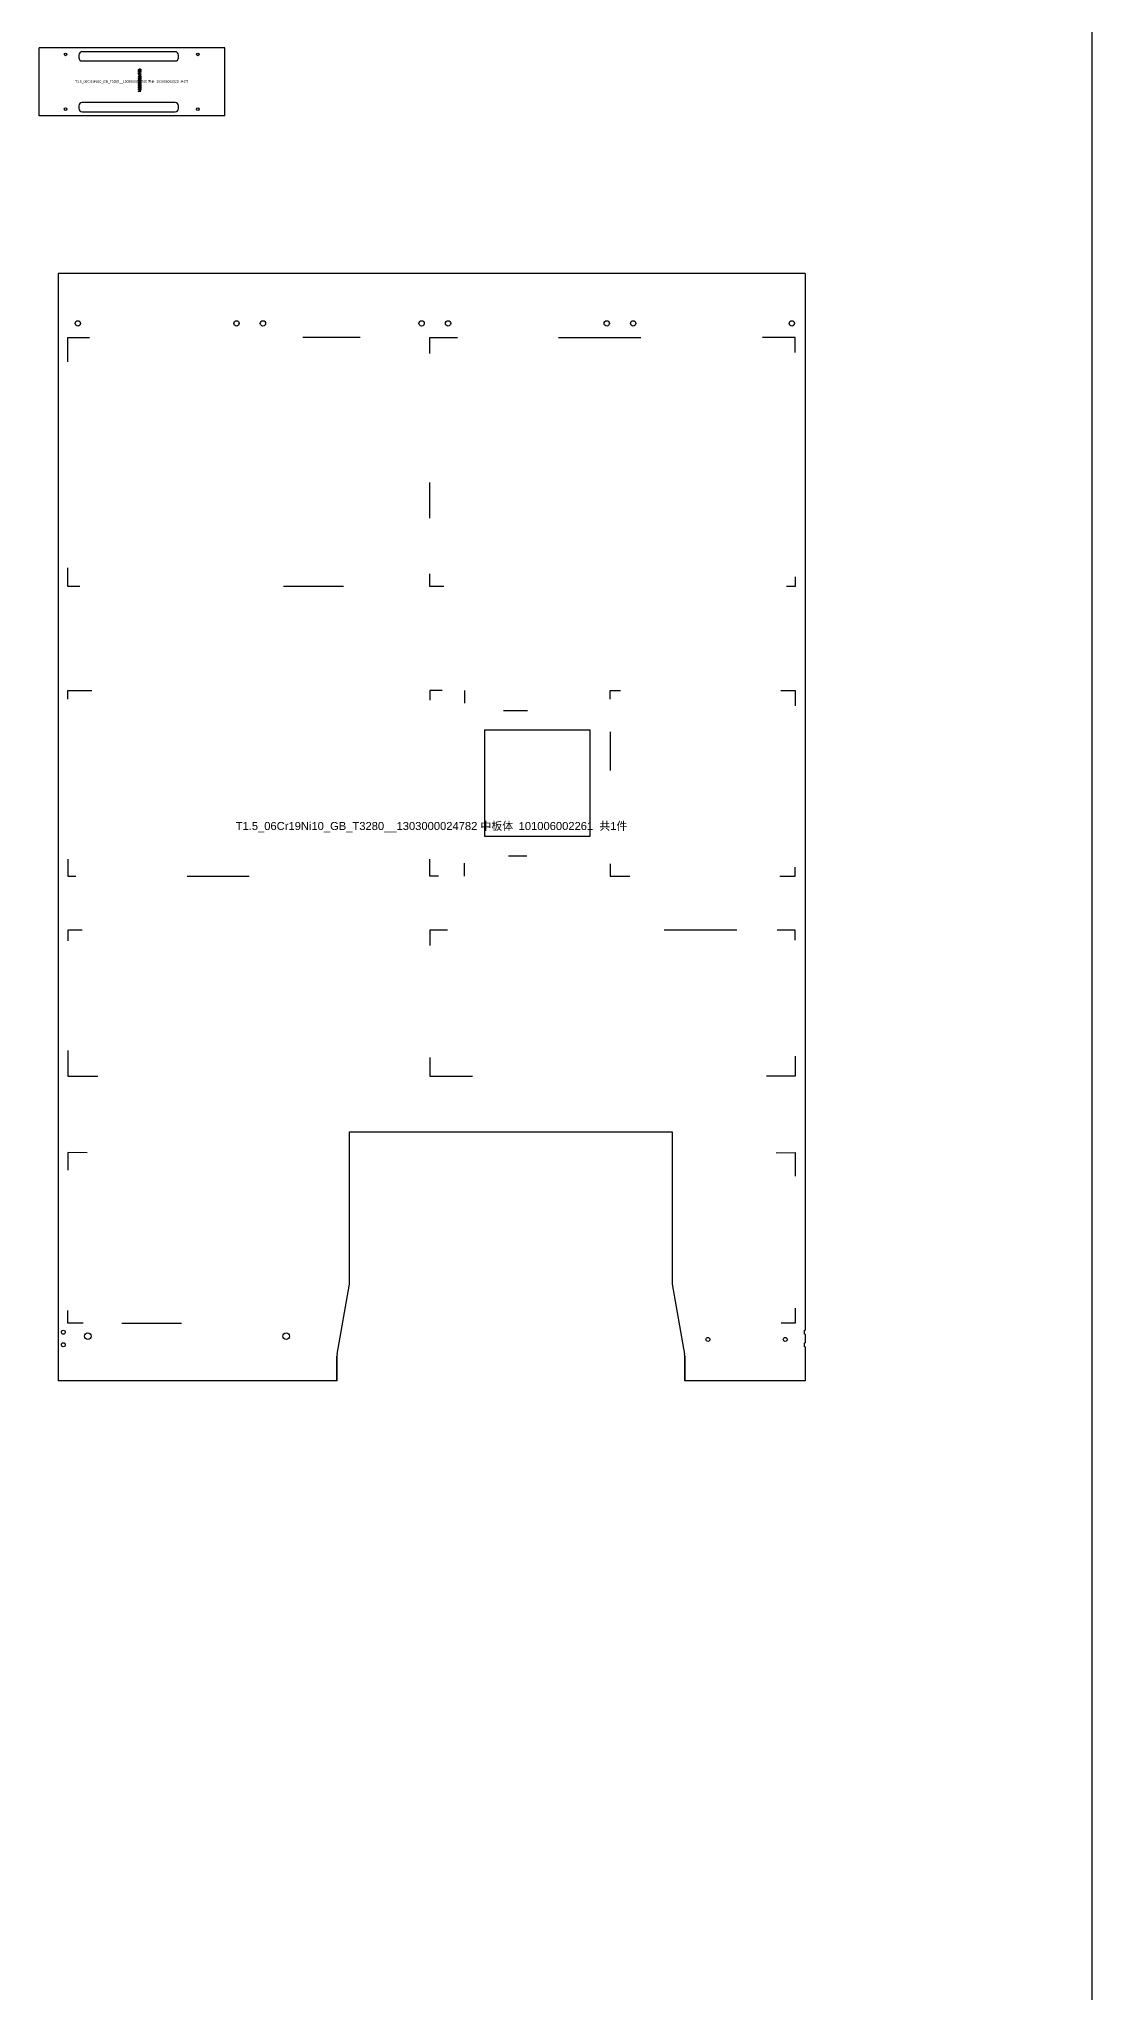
# Model space of a CAD drawing. Extents: x -16 to 22649, y -4599 to 814.
# Drawn here: x 1415 to 3008, y -4426 to -1462 of the extents above; entities that cross this region are included whole.
import ezdxf

# ---------------------------------------------------------------- set-up
doc = ezdxf.new("R2010")
doc.units = 0
doc.header["$MEASUREMENT"] = 0
doc.linetypes.add('CENTERX2', pattern=[20.32, 12.7, -2.54, 2.54, -2.54])
doc.linetypes.add('HIDDEN', pattern=[0.375, 0.25, -0.125])
doc.layers.get('0').update_dxf_attribs({"linetype": 'CONTINUOUS'})
for name, color, linetype in [('1', 6, 'CENTERX2'), ('S1', 7, 'CONTINUOUS'), ('SLD-0', 7, 'CONTINUOUS')]:
    doc.layers.add(name, color=color, linetype=linetype)
doc.styles.get("Standard").update_dxf_attribs({"font": 'arial.ttf'})

# ---------------------------------------------------------------- blocks, each defined once
blk = doc.blocks.new('1303000024750_弯条_101006002')
at = {"layer": '1', "color": 6, "linetype": 'CONTINUOUS', "flags": 128}
for points in [[(11.6, 16.9), (11.5, 16.9), (11.3, 16.9), (11.2, 16.9), (11, 16.9), (10.9, 17), (10.8, 17), (10.7, 17), (10.6, 17.1), (10.5, 17.1), (10.4, 17.1), (10.3, 17.2), (10.2, 17.2), (10.2, 17.3), (10.1, 17.3), (10.1, 17.4), (10, 17.5), (10, 17.5), (9.9, 17.6), (9.9, 17.7), (9.9, 17.8), (9.8, 17.8), (9.8, 17.9), (9.8, 18), (9.8, 18.1), (9.8, 18.1), (9.8, 18.2), (9.8, 18.2), (9.8, 18.3), (9.9, 18.4), (9.9, 18.5), (9.9, 18.6), (10, 18.6), (10, 18.7), (10.1, 18.8), (10.1, 18.8), (10.2, 18.9), (10.2, 18.9), (10.3, 19), (10.4, 19), (10.5, 19.1), (10.6, 19.1), (10.7, 19.2), (10.8, 19.2), (10.9, 19.2), (11.1, 19.2), (11.2, 19.3), (11.3, 19.3), (11.5, 19.3), (11.6, 19.3), (11.6, 19.3), (11.8, 19.3), (12, 19.3), (12.1, 19.3), (12.2, 19.2), (12.4, 19.2), (12.5, 19.2), (12.6, 19.2), (12.7, 19.1), (12.8, 19.1), (12.9, 19), (13, 19), (13, 18.9), (13.1, 18.9), (13.2, 18.8), (13.2, 18.8), (13.3, 18.7), (13.3, 18.6), (13.4, 18.6), (13.4, 18.5), (13.4, 18.4), (13.5, 18.3), (13.5, 18.2), (13.5, 18.2), (13.5, 18.1), (13.5, 18.1), (13.5, 18), (13.5, 17.9), (13.5, 17.8), (13.4, 17.8), (13.4, 17.7), (13.4, 17.6), (13.3, 17.5), (13.3, 17.5), (13.2, 17.4), (13.2, 17.4), (13.1, 17.3), (13.1, 17.2), (13, 17.2), (12.9, 17.1), (12.8, 17.1), (12.7, 17.1), (12.6, 17), (12.5, 17), (12.4, 17), (12.3, 16.9), (12.1, 16.9), (12, 16.9), (11.8, 16.9), (11.6, 16.9)], [(9.8, 10.7), (9.8, 10.8), (9.8, 10.8), (12.2, 10.8), (12.2, 10.8), (12.2, 11.2), (12.2, 11.2), (12.6, 11.2), (12.6, 11.2), (12.6, 10.8), (12.6, 10.8), (13.4, 10.8), (13.4, 10.8), (13.4, 10.5), (13.4, 10.5), (12.6, 10.5), (12.6, 10.5), (12.6, 8.8), (12.6, 8.8), (9.8, 10.7)], [(11, 6.6), (11, 6.3), (11, 6.3), (10.8, 6.3), (10.7, 6.3), (10.6, 6.3), (10.5, 6.4), (10.4, 6.4), (10.3, 6.5), (10.2, 6.5), (10.1, 6.6), (10.1, 6.7), (10, 6.8), (9.9, 6.9), (9.9, 7), (9.9, 7.1), (9.8, 7.2), (9.8, 7.3), (9.8, 7.4), (9.8, 7.4), (9.8, 7.5), (9.8, 7.6), (9.9, 7.7), (9.9, 7.8), (9.9, 7.9), (10, 8), (10, 8.1), (10.1, 8.2), (10.2, 8.2), (10.3, 8.3), (10.4, 8.4), (10.5, 8.4), (10.5, 8.4), (10.6, 8.5), (10.7, 8.5), (10.8, 8.5), (10.8, 8.5), (11, 8.5), (11.1, 8.4), (11.3, 8.4), (11.4, 8.3), (11.5, 8.3), (11.5, 8.2), (11.6, 8.2), (11.7, 8.1), (11.8, 8), (11.9, 8), (12, 7.9), (12.1, 7.8), (12.1, 7.8), (13, 6.9), (13, 6.9), (13, 8.5), (13, 8.5), (13.4, 8.5), (13.4, 8.5), (13.4, 6.1), (13.4, 6.1), (11.9, 7.5), (11.9, 7.5), (11.8, 7.6), (11.7, 7.7), (11.7, 7.8), (11.6, 7.8), (11.5, 7.9), (11.4, 8), (11.4, 8), (11.3, 8), (11.2, 8.1), (11.1, 8.1), (11, 8.2), (10.9, 8.2), (10.9, 8.2), (10.8, 8.2), (10.7, 8.1), (10.7, 8.1), (10.6, 8.1), (10.5, 8.1), (10.5, 8), (10.4, 8), (10.4, 7.9), (10.3, 7.9), (10.3, 7.8), (10.2, 7.8), (10.2, 7.7), (10.2, 7.6), (10.2, 7.6), (10.2, 7.5), (10.2, 7.4), (10.2, 7.4), (10.2, 7.3), (10.2, 7.2), (10.2, 7.2), (10.2, 7.1), (10.2, 7), (10.3, 7), (10.3, 6.9), (10.4, 6.8), (10.4, 6.8), (10.5, 6.7), (10.6, 6.7), (10.6, 6.7), (10.7, 6.6), (10.8, 6.6), (10.9, 6.6), (11, 6.6)], [(11.6, 3.4), (11.5, 3.4), (11.3, 3.5), (11.2, 3.5), (11, 3.5), (10.9, 3.5), (10.8, 3.5), (10.7, 3.6), (10.6, 3.6), (10.5, 3.6), (10.4, 3.7), (10.3, 3.7), (10.2, 3.8), (10.2, 3.8), (10.1, 3.9), (10.1, 3.9), (10, 4), (10, 4.1), (9.9, 4.2), (9.9, 4.2), (9.9, 4.3), (9.8, 4.4), (9.8, 4.5), (9.8, 4.5), (9.8, 4.6), (9.8, 4.6), (9.8, 4.7), (9.8, 4.8), (9.8, 4.9), (9.9, 4.9), (9.9, 5), (9.9, 5.1), (10, 5.2), (10, 5.2), (10.1, 5.3), (10.1, 5.4), (10.2, 5.4), (10.2, 5.5), (10.3, 5.5), (10.4, 5.6), (10.5, 5.6), (10.6, 5.7), (10.7, 5.7), (10.8, 5.7), (10.9, 5.8), (11.1, 5.8), (11.2, 5.8), (11.3, 5.8), (11.5, 5.8), (11.6, 5.8), (11.6, 5.8), (11.8, 5.8), (12, 5.8), (12.1, 5.8), (12.2, 5.8), (12.4, 5.8), (12.5, 5.7), (12.6, 5.7), (12.7, 5.7), (12.8, 5.6), (12.9, 5.6), (13, 5.5), (13, 5.5), (13.1, 5.4), (13.2, 5.4), (13.2, 5.3), (13.3, 5.2), (13.3, 5.2), (13.4, 5.1), (13.4, 5), (13.4, 4.9), (13.5, 4.9), (13.5, 4.8), (13.5, 4.7), (13.5, 4.6), (13.5, 4.6), (13.5, 4.5), (13.5, 4.5), (13.5, 4.4), (13.4, 4.3), (13.4, 4.2), (13.4, 4.2), (13.3, 4.1), (13.3, 4), (13.2, 4), (13.2, 3.9), (13.1, 3.8), (13.1, 3.8), (13, 3.7), (12.9, 3.7), (12.8, 3.6), (12.7, 3.6), (12.6, 3.6), (12.5, 3.5), (12.4, 3.5), (12.3, 3.5), (12.1, 3.5), (12, 3.5), (11.8, 3.4), (11.6, 3.4)], [(11.6, 0.8), (11.5, 0.8), (11.3, 0.8), (11.2, 0.8), (11, 0.8), (10.9, 0.8), (10.8, 0.8), (10.7, 0.9), (10.6, 0.9), (10.5, 0.9), (10.4, 1), (10.3, 1), (10.2, 1.1), (10.2, 1.1), (10.1, 1.2), (10.1, 1.3), (10, 1.3), (10, 1.4), (9.9, 1.5), (9.9, 1.5), (9.9, 1.6), (9.8, 1.7), (9.8, 1.8), (9.8, 1.8), (9.8, 1.9), (9.8, 1.9), (9.8, 2), (9.8, 2.1), (9.8, 2.2), (9.9, 2.2), (9.9, 2.3), (9.9, 2.4), (10, 2.5), (10, 2.5), (10.1, 2.6), (10.1, 2.7), (10.2, 2.7), (10.2, 2.8), (10.3, 2.8), (10.4, 2.9), (10.5, 2.9), (10.6, 3), (10.7, 3), (10.8, 3), (10.9, 3.1), (11.1, 3.1), (11.2, 3.1), (11.3, 3.1), (11.5, 3.1), (11.6, 3.1), (11.6, 3.1), (11.8, 3.1), (12, 3.1), (12.1, 3.1), (12.2, 3.1), (12.4, 3.1), (12.5, 3), (12.6, 3), (12.7, 3), (12.8, 2.9), (12.9, 2.9), (13, 2.8), (13, 2.8), (13.1, 2.7), (13.2, 2.7), (13.2, 2.6), (13.3, 2.5), (13.3, 2.5), (13.4, 2.4), (13.4, 2.3), (13.4, 2.2), (13.5, 2.2), (13.5, 2.1), (13.5, 2), (13.5, 1.9), (13.5, 1.9), (13.5, 1.8), (13.5, 1.8), (13.5, 1.7), (13.4, 1.6), (13.4, 1.5), (13.4, 1.5), (13.3, 1.4), (13.3, 1.3), (13.2, 1.3), (13.2, 1.2), (13.1, 1.1), (13.1, 1.1), (13, 1), (12.9, 1), (12.8, 0.9), (12.7, 0.9), (12.6, 0.9), (12.5, 0.8), (12.4, 0.8), (12.3, 0.8), (12.1, 0.8), (12, 0.8), (11.8, 0.8), (11.6, 0.8)], [(11.6, -1.9), (11.5, -1.9), (11.3, -1.9), (11.2, -1.9), (11, -1.9), (10.9, -1.9), (10.8, -1.9), (10.7, -1.8), (10.6, -1.8), (10.5, -1.8), (10.4, -1.7), (10.3, -1.7), (10.2, -1.6), (10.2, -1.6), (10.1, -1.5), (10.1, -1.4), (10, -1.4), (10, -1.3), (9.9, -1.2), (9.9, -1.2), (9.9, -1.1), (9.8, -1), (9.8, -0.9), (9.8, -0.8), (9.8, -0.8), (9.8, -0.8), (9.8, -0.7), (9.8, -0.6), (9.8, -0.5), (9.9, -0.4), (9.9, -0.4), (9.9, -0.3), (10, -0.2), (10, -0.2), (10.1, -0.1), (10.1, 0), (10.2, 0), (10.2, 0.1), (10.3, 0.1), (10.4, 0.2), (10.5, 0.2), (10.6, 0.3), (10.7, 0.3), (10.8, 0.4), (10.9, 0.4), (11.1, 0.4), (11.2, 0.4), (11.3, 0.4), (11.5, 0.4), (11.6, 0.4), (11.6, 0.4), (11.8, 0.4), (12, 0.4), (12.1, 0.4), (12.2, 0.4), (12.4, 0.4), (12.5, 0.4), (12.6, 0.3), (12.7, 0.3), (12.8, 0.2), (12.9, 0.2), (13, 0.1), (13, 0.1), (13.1, 0), (13.2, 0), (13.2, -0.1), (13.3, -0.2), (13.3, -0.2), (13.4, -0.3), (13.4, -0.4), (13.4, -0.4), (13.5, -0.5), (13.5, -0.6), (13.5, -0.7), (13.5, -0.8), (13.5, -0.8), (13.5, -0.8), (13.5, -0.9), (13.5, -1), (13.4, -1.1), (13.4, -1.2), (13.4, -1.2), (13.3, -1.3), (13.3, -1.4), (13.2, -1.4), (13.2, -1.5), (13.1, -1.6), (13.1, -1.6), (13, -1.7), (12.9, -1.7), (12.8, -1.7), (12.7, -1.8), (12.6, -1.8), (12.5, -1.9), (12.4, -1.9), (12.3, -1.9), (12.1, -1.9), (12, -1.9), (11.8, -1.9), (11.6, -1.9)], [(9.9, 16.4), (10.3, 16.4), (10.3, 16.4), (10.3, 15.2), (10.3, 15.2), (11.2, 15), (11.2, 15), (11.1, 15.1), (11.1, 15.3), (11.1, 15.4), (11.1, 15.4), (11.1, 15.4), (11.1, 15.6), (11.1, 15.7), (11.2, 15.8), (11.2, 15.9), (11.2, 16), (11.3, 16.1), (11.4, 16.2), (11.4, 16.2), (11.5, 16.3), (11.6, 16.4), (11.7, 16.4), (11.8, 16.5), (11.9, 16.5), (12, 16.5), (12.1, 16.5), (12.3, 16.6), (12.3, 16.6), (12.3, 16.5), (12.4, 16.5), (12.5, 16.5), (12.6, 16.5), (12.7, 16.5), (12.7, 16.5), (12.8, 16.4), (12.9, 16.4), (13, 16.3), (13, 16.3), (13.1, 16.3), (13.1, 16.2), (13.2, 16.1), (13.2, 16.1), (13.3, 16), (13.3, 16), (13.4, 15.9), (13.4, 15.8), (13.4, 15.7), (13.4, 15.7), (13.5, 15.6), (13.5, 15.5), (13.5, 15.4), (13.5, 15.3), (13.5, 15.3), (13.5, 15.2), (13.5, 15.1), (13.4, 15), (13.4, 14.9), (13.4, 14.8), (13.3, 14.8), (13.3, 14.7), (13.2, 14.6), (13.1, 14.5), (13.1, 14.5), (13, 14.4), (12.9, 14.4), (12.8, 14.3), (12.7, 14.3), (12.6, 14.3), (12.5, 14.3), (12.5, 14.3), (12.5, 14.6), (12.5, 14.6), (12.6, 14.6), (12.7, 14.6), (12.8, 14.7), (12.8, 14.7), (12.9, 14.8), (13, 14.8), (13, 14.9), (13, 15), (13.1, 15.1), (13.1, 15.2), (13.1, 15.3), (13.1, 15.3), (13.1, 15.3), (13.1, 15.4), (13.1, 15.5), (13.1, 15.6), (13.1, 15.7), (13, 15.8), (13, 15.8), (12.9, 15.9), (12.9, 16), (12.8, 16), (12.7, 16.1), (12.7, 16.1), (12.6, 16.2), (12.5, 16.2), (12.4, 16.2), (12.3, 16.2), (12.2, 16.2), (12.2, 16.2), (12.2, 16.2), (12.1, 16.2), (12, 16.2), (11.9, 16.2), (11.9, 16.1), (11.8, 16.1), (11.7, 16.1), (11.7, 16), (11.6, 15.9), (11.6, 15.9), (11.6, 15.8), (11.5, 15.7), (11.5, 15.7), (11.5, 15.6), (11.5, 15.5), (11.5, 15.4), (11.5, 15.4), (11.5, 15.3), (11.5, 15.2), (11.5, 15.1), (11.5, 15), (11.5, 14.9), (11.6, 14.8), (11.6, 14.7), (11.6, 14.6), (11.6, 14.6), (9.9, 15), (9.9, 15), (9.9, 16.4)], [(9.9, 11.7), (9.9, 13.9), (9.9, 13.9), (13.5, 12.1), (13.5, 12.1), (13.3, 11.8), (13.3, 11.8), (10.3, 13.4), (10.3, 13.4), (10.3, 11.7), (10.3, 11.7), (9.9, 11.7)], [(11.6, 17.2), (11.8, 17.2), (11.9, 17.2), (12, 17.2), (12.2, 17.2), (12.3, 17.3), (12.4, 17.3), (12.4, 17.3), (12.5, 17.3), (12.6, 17.4), (12.7, 17.4), (12.7, 17.4), (12.8, 17.5), (12.8, 17.5), (12.9, 17.5), (12.9, 17.6), (13, 17.6), (13, 17.8), (13.1, 17.9), (13.1, 18), (13.1, 18.1), (13.1, 18.1), (13.1, 18.2), (13.1, 18.3), (13, 18.4), (13, 18.5), (12.9, 18.6), (12.9, 18.6), (12.8, 18.7), (12.8, 18.7), (12.7, 18.7), (12.7, 18.8), (12.6, 18.8), (12.5, 18.8), (12.5, 18.8), (12.4, 18.9), (12.3, 18.9), (12.2, 18.9), (12.1, 18.9), (12, 19), (11.9, 19), (11.8, 19), (11.6, 19), (11.6, 19), (11.5, 19), (11.4, 19), (11.3, 19), (11.2, 18.9), (11.1, 18.9), (11, 18.9), (10.9, 18.9), (10.8, 18.9), (10.7, 18.8), (10.6, 18.8), (10.6, 18.8), (10.5, 18.7), (10.5, 18.7), (10.4, 18.6), (10.4, 18.6), (10.3, 18.5), (10.3, 18.4), (10.2, 18.3), (10.2, 18.2), (10.2, 18.1), (10.2, 18.1), (10.2, 18), (10.2, 17.9), (10.3, 17.8), (10.3, 17.6), (10.4, 17.6), (10.4, 17.5), (10.5, 17.5), (10.5, 17.5), (10.6, 17.4), (10.6, 17.4), (10.7, 17.4), (10.8, 17.3), (10.8, 17.3), (10.9, 17.3), (11, 17.3), (11.1, 17.2), (11.3, 17.2), (11.4, 17.2), (11.5, 17.2), (11.6, 17.2)], [(11.6, 3.8), (11.8, 3.8), (11.9, 3.8), (12, 3.8), (12.2, 3.8), (12.3, 3.8), (12.4, 3.8), (12.4, 3.8), (12.5, 3.9), (12.6, 3.9), (12.7, 3.9), (12.7, 4), (12.8, 4), (12.8, 4), (12.9, 4.1), (12.9, 4.1), (13, 4.2), (13, 4.3), (13.1, 4.4), (13.1, 4.5), (13.1, 4.6), (13.1, 4.6), (13.1, 4.7), (13.1, 4.9), (13, 5), (13, 5.1), (12.9, 5.1), (12.9, 5.2), (12.8, 5.2), (12.8, 5.2), (12.7, 5.3), (12.7, 5.3), (12.6, 5.4), (12.5, 5.4), (12.5, 5.4), (12.4, 5.4), (12.3, 5.4), (12.2, 5.5), (12.1, 5.5), (12, 5.5), (11.9, 5.5), (11.8, 5.5), (11.6, 5.5), (11.6, 5.5), (11.5, 5.5), (11.4, 5.5), (11.3, 5.5), (11.2, 5.5), (11.1, 5.5), (11, 5.4), (10.9, 5.4), (10.8, 5.4), (10.7, 5.4), (10.6, 5.3), (10.6, 5.3), (10.5, 5.3), (10.5, 5.2), (10.4, 5.2), (10.4, 5.1), (10.3, 5.1), (10.3, 5), (10.2, 4.9), (10.2, 4.7), (10.2, 4.6), (10.2, 4.6), (10.2, 4.5), (10.2, 4.4), (10.3, 4.3), (10.3, 4.2), (10.4, 4.1), (10.4, 4.1), (10.5, 4), (10.5, 4), (10.6, 4), (10.6, 3.9), (10.7, 3.9), (10.8, 3.9), (10.8, 3.8), (10.9, 3.8), (11, 3.8), (11.1, 3.8), (11.3, 3.8), (11.4, 3.8), (11.5, 3.8), (11.6, 3.8)], [(11.6, 1.1), (11.8, 1.1), (11.9, 1.1), (12, 1.1), (12.2, 1.1), (12.3, 1.1), (12.4, 1.1), (12.4, 1.2), (12.5, 1.2), (12.6, 1.2), (12.7, 1.2), (12.7, 1.3), (12.8, 1.3), (12.8, 1.4), (12.9, 1.4), (12.9, 1.4), (13, 1.5), (13, 1.6), (13.1, 1.7), (13.1, 1.8), (13.1, 1.9), (13.1, 1.9), (13.1, 2.1), (13.1, 2.2), (13, 2.3), (13, 2.4), (12.9, 2.4), (12.9, 2.5), (12.8, 2.5), (12.8, 2.6), (12.7, 2.6), (12.7, 2.6), (12.6, 2.7), (12.5, 2.7), (12.5, 2.7), (12.4, 2.7), (12.3, 2.7), (12.2, 2.8), (12.1, 2.8), (12, 2.8), (11.9, 2.8), (11.8, 2.8), (11.6, 2.8), (11.6, 2.8), (11.5, 2.8), (11.4, 2.8), (11.3, 2.8), (11.2, 2.8), (11.1, 2.8), (11, 2.8), (10.9, 2.7), (10.8, 2.7), (10.7, 2.7), (10.6, 2.6), (10.6, 2.6), (10.5, 2.6), (10.5, 2.5), (10.4, 2.5), (10.4, 2.4), (10.3, 2.4), (10.3, 2.3), (10.2, 2.2), (10.2, 2.1), (10.2, 1.9), (10.2, 1.9), (10.2, 1.8), (10.2, 1.7), (10.3, 1.6), (10.3, 1.5), (10.4, 1.4), (10.4, 1.4), (10.5, 1.4), (10.5, 1.3), (10.6, 1.3), (10.6, 1.2), (10.7, 1.2), (10.8, 1.2), (10.8, 1.2), (10.9, 1.1), (11, 1.1), (11.1, 1.1), (11.3, 1.1), (11.4, 1.1), (11.5, 1.1), (11.6, 1.1)], [(11.6, -1.6), (11.8, -1.6), (11.9, -1.6), (12, -1.6), (12.2, -1.6), (12.3, -1.6), (12.4, -1.6), (12.4, -1.5), (12.5, -1.5), (12.6, -1.5), (12.7, -1.5), (12.7, -1.4), (12.8, -1.4), (12.8, -1.3), (12.9, -1.3), (12.9, -1.3), (13, -1.2), (13, -1.1), (13.1, -1), (13.1, -0.9), (13.1, -0.8), (13.1, -0.8), (13.1, -0.6), (13.1, -0.5), (13, -0.4), (13, -0.3), (12.9, -0.3), (12.9, -0.2), (12.8, -0.2), (12.8, -0.1), (12.7, -0.1), (12.7, -0.1), (12.6, 0), (12.5, 0), (12.5, 0), (12.4, 0), (12.3, 0.1), (12.2, 0.1), (12.1, 0.1), (12, 0.1), (11.9, 0.1), (11.8, 0.1), (11.6, 0.1), (11.6, 0.1), (11.5, 0.1), (11.4, 0.1), (11.3, 0.1), (11.2, 0.1), (11.1, 0.1), (11, 0.1), (10.9, 0), (10.8, 0), (10.7, 0), (10.6, -0.1), (10.6, -0.1), (10.5, -0.1), (10.5, -0.2), (10.4, -0.2), (10.4, -0.3), (10.3, -0.3), (10.3, -0.4), (10.2, -0.5), (10.2, -0.6), (10.2, -0.8), (10.2, -0.8), (10.2, -0.9), (10.2, -1), (10.3, -1.1), (10.3, -1.2), (10.4, -1.3), (10.4, -1.3), (10.5, -1.3), (10.5, -1.4), (10.6, -1.4), (10.6, -1.5), (10.7, -1.5), (10.8, -1.5), (10.8, -1.5), (10.9, -1.6), (11, -1.6), (11.1, -1.6), (11.3, -1.6), (11.4, -1.6), (11.5, -1.6), (11.6, -1.6)], [(12.2, 10.5), (10.7, 10.5), (10.7, 10.5), (12.2, 9.4), (12.2, 9.4), (12.2, 10.5)], [(11.6, -4.6), (11.5, -4.6), (11.3, -4.6), (11.2, -4.6), (11, -4.6), (10.9, -4.6), (10.8, -4.5), (10.7, -4.5), (10.6, -4.5), (10.5, -4.4), (10.4, -4.4), (10.3, -4.4), (10.2, -4.3), (10.2, -4.2), (10.1, -4.2), (10.1, -4.1), (10, -4.1), (10, -4), (9.9, -3.9), (9.9, -3.9), (9.9, -3.8), (9.8, -3.7), (9.8, -3.6), (9.8, -3.5), (9.8, -3.5), (9.8, -3.5), (9.8, -3.4), (9.8, -3.3), (9.8, -3.2), (9.9, -3.1), (9.9, -3.1), (9.9, -3), (10, -2.9), (10, -2.8), (10.1, -2.8), (10.1, -2.7), (10.2, -2.7), (10.2, -2.6), (10.3, -2.5), (10.4, -2.5), (10.5, -2.5), (10.6, -2.4), (10.7, -2.4), (10.8, -2.3), (10.9, -2.3), (11.1, -2.3), (11.2, -2.3), (11.3, -2.3), (11.5, -2.3), (11.6, -2.3), (11.6, -2.3), (11.8, -2.3), (12, -2.3), (12.1, -2.3), (12.2, -2.3), (12.4, -2.3), (12.5, -2.3), (12.6, -2.4), (12.7, -2.4), (12.8, -2.5), (12.9, -2.5), (13, -2.5), (13, -2.6), (13.1, -2.7), (13.2, -2.7), (13.2, -2.8), (13.3, -2.8), (13.3, -2.9), (13.4, -3), (13.4, -3.1), (13.4, -3.1), (13.5, -3.2), (13.5, -3.3), (13.5, -3.4), (13.5, -3.5), (13.5, -3.5), (13.5, -3.5), (13.5, -3.6), (13.5, -3.7), (13.4, -3.8), (13.4, -3.9), (13.4, -3.9), (13.3, -4), (13.3, -4.1), (13.2, -4.1), (13.2, -4.2), (13.1, -4.2), (13.1, -4.3), (13, -4.3), (12.9, -4.4), (12.8, -4.4), (12.7, -4.5), (12.6, -4.5), (12.5, -4.5), (12.4, -4.6), (12.3, -4.6), (12.1, -4.6), (12, -4.6), (11.8, -4.6), (11.6, -4.6)], [(10.7, -6.9), (10.7, -7.2), (10.7, -7.2), (10.6, -7.2), (10.5, -7.1), (10.4, -7.1), (10.3, -7), (10.2, -7), (10.2, -6.9), (10.1, -6.9), (10, -6.8), (10, -6.7), (9.9, -6.7), (9.9, -6.6), (9.9, -6.5), (9.8, -6.4), (9.8, -6.3), (9.8, -6.2), (9.8, -6.1), (9.8, -6.1), (9.8, -6), (9.8, -5.9), (9.9, -5.8), (9.9, -5.6), (10, -5.5), (10.1, -5.4), (10.2, -5.3), (10.3, -5.3), (10.4, -5.2), (10.5, -5.2), (10.6, -5.1), (10.7, -5.1), (10.7, -5.1), (10.8, -5.1), (10.9, -5.1), (11, -5.2), (11.1, -5.2), (11.2, -5.3), (11.3, -5.4), (11.4, -5.4), (11.4, -5.5), (11.4, -5.5), (11.5, -5.4), (11.6, -5.3), (11.6, -5.2), (11.7, -5.2), (11.7, -5.2), (11.8, -5.1), (11.9, -5.1), (12, -5), (12, -5), (12.1, -5), (12.2, -5), (12.3, -4.9), (12.4, -4.9), (12.4, -4.9), (12.5, -5), (12.6, -5), (12.8, -5), (12.9, -5.1), (13.1, -5.2), (13.2, -5.3), (13.3, -5.4), (13.3, -5.5), (13.4, -5.7), (13.5, -5.8), (13.5, -6), (13.5, -6.2), (13.5, -6.2), (13.5, -6.3), (13.5, -6.4), (13.5, -6.5), (13.4, -6.6), (13.4, -6.7), (13.3, -6.8), (13.3, -6.8), (13.2, -6.9), (13.2, -7), (13.1, -7.1), (13, -7.1), (12.9, -7.2), (12.8, -7.2), (12.7, -7.3), (12.6, -7.3), (12.5, -7.3), (12.5, -7.3), (12.5, -7), (12.5, -7), (12.5, -7), (12.6, -7), (12.7, -6.9), (12.7, -6.9), (12.8, -6.9), (12.9, -6.8), (12.9, -6.8), (12.9, -6.7), (12.9, -6.7), (13, -6.7), (13, -6.6), (13.1, -6.5), (13.1, -6.5), (13.1, -6.4), (13.1, -6.3), (13.1, -6.2), (13.1, -6.1), (13.1, -6.1), (13.1, -6.1), (13.1, -6), (13.1, -5.9), (13.1, -5.8), (13, -5.7), (13, -5.6), (13, -5.6), (12.9, -5.5), (12.8, -5.4), (12.8, -5.4), (12.7, -5.4), (12.7, -5.3), (12.6, -5.3), (12.5, -5.3), (12.5, -5.3), (12.4, -5.3), (12.4, -5.3), (12.3, -5.3), (12.2, -5.3), (12.1, -5.3), (12, -5.4), (11.9, -5.4), (11.9, -5.5), (11.8, -5.6), (11.8, -5.7), (11.7, -5.8), (11.7, -5.8), (11.7, -5.9), (11.7, -6), (11.7, -6), (11.7, -6.1), (11.7, -6.2), (11.6, -6.3), (11.6, -6.3), (11.3, -6.3), (11.3, -6.3), (11.3, -6.2), (11.3, -6.1), (11.2, -6), (11.2, -5.9), (11.2, -5.8), (11.1, -5.7), (11.1, -5.6), (11, -5.5), (10.9, -5.5), (10.9, -5.5), (10.8, -5.4), (10.7, -5.4), (10.7, -5.4), (10.7, -5.4), (10.6, -5.4), (10.6, -5.5), (10.5, -5.5), (10.5, -5.5), (10.4, -5.5), (10.4, -5.6), (10.3, -5.6), (10.3, -5.7), (10.3, -5.7), (10.2, -5.8), (10.2, -5.9), (10.2, -5.9), (10.2, -6), (10.2, -6.1), (10.2, -6.1), (10.2, -6.1), (10.2, -6.3), (10.2, -6.4), (10.2, -6.5), (10.3, -6.6), (10.3, -6.6), (10.4, -6.7), (10.4, -6.7), (10.5, -6.7), (10.5, -6.8), (10.6, -6.8), (10.6, -6.8), (10.7, -6.9)], [(11.6, -10), (11.5, -10), (11.3, -10), (11.2, -10), (11, -10), (10.9, -10), (10.8, -9.9), (10.7, -9.9), (10.6, -9.9), (10.5, -9.8), (10.4, -9.8), (10.3, -9.7), (10.2, -9.7), (10.2, -9.6), (10.1, -9.6), (10.1, -9.5), (10, -9.4), (10, -9.4), (9.9, -9.3), (9.9, -9.2), (9.9, -9.2), (9.8, -9.1), (9.8, -9), (9.8, -8.9), (9.8, -8.8), (9.8, -8.8), (9.8, -8.8), (9.8, -8.7), (9.8, -8.6), (9.9, -8.5), (9.9, -8.4), (9.9, -8.4), (10, -8.3), (10, -8.2), (10.1, -8.2), (10.1, -8.1), (10.2, -8), (10.2, -8), (10.3, -7.9), (10.4, -7.9), (10.5, -7.8), (10.6, -7.8), (10.7, -7.8), (10.8, -7.7), (10.9, -7.7), (11.1, -7.7), (11.2, -7.7), (11.3, -7.6), (11.5, -7.6), (11.6, -7.6), (11.6, -7.6), (11.8, -7.6), (12, -7.6), (12.1, -7.7), (12.2, -7.7), (12.4, -7.7), (12.5, -7.7), (12.6, -7.8), (12.7, -7.8), (12.8, -7.8), (12.9, -7.9), (13, -7.9), (13, -8), (13.1, -8), (13.2, -8.1), (13.2, -8.2), (13.3, -8.2), (13.3, -8.3), (13.4, -8.4), (13.4, -8.4), (13.4, -8.5), (13.5, -8.6), (13.5, -8.7), (13.5, -8.8), (13.5, -8.8), (13.5, -8.8), (13.5, -8.9), (13.5, -9), (13.5, -9.1), (13.4, -9.2), (13.4, -9.2), (13.4, -9.3), (13.3, -9.4), (13.3, -9.4), (13.2, -9.5), (13.2, -9.6), (13.1, -9.6), (13.1, -9.7), (13, -9.7), (12.9, -9.8), (12.8, -9.8), (12.7, -9.9), (12.6, -9.9), (12.5, -9.9), (12.4, -10), (12.3, -10), (12.1, -10), (12, -10), (11.8, -10), (11.6, -10)], [(10.7, -12.3), (10.7, -12.6), (10.7, -12.6), (10.6, -12.5), (10.5, -12.5), (10.4, -12.5), (10.3, -12.4), (10.2, -12.4), (10.2, -12.3), (10.1, -12.3), (10, -12.2), (10, -12.1), (9.9, -12), (9.9, -12), (9.9, -11.9), (9.8, -11.8), (9.8, -11.7), (9.8, -11.6), (9.8, -11.5), (9.8, -11.5), (9.8, -11.4), (9.8, -11.3), (9.9, -11.1), (9.9, -11), (10, -10.9), (10.1, -10.8), (10.2, -10.7), (10.3, -10.6), (10.4, -10.6), (10.5, -10.5), (10.6, -10.5), (10.7, -10.5), (10.7, -10.5), (10.8, -10.5), (10.9, -10.5), (11, -10.6), (11.1, -10.6), (11.2, -10.7), (11.3, -10.7), (11.4, -10.8), (11.4, -10.9), (11.4, -10.9), (11.5, -10.8), (11.6, -10.7), (11.6, -10.6), (11.7, -10.5), (11.7, -10.5), (11.8, -10.5), (11.9, -10.4), (12, -10.4), (12, -10.4), (12.1, -10.4), (12.2, -10.3), (12.3, -10.3), (12.4, -10.3), (12.4, -10.3), (12.5, -10.3), (12.6, -10.4), (12.8, -10.4), (12.9, -10.5), (13.1, -10.6), (13.2, -10.7), (13.3, -10.8), (13.3, -10.9), (13.4, -11.1), (13.5, -11.2), (13.5, -11.4), (13.5, -11.5), (13.5, -11.5), (13.5, -11.7), (13.5, -11.8), (13.5, -11.9), (13.4, -12), (13.4, -12.1), (13.3, -12.1), (13.3, -12.2), (13.2, -12.3), (13.2, -12.4), (13.1, -12.4), (13, -12.5), (12.9, -12.6), (12.8, -12.6), (12.7, -12.6), (12.6, -12.7), (12.5, -12.7), (12.5, -12.7), (12.5, -12.4), (12.5, -12.4), (12.5, -12.4), (12.6, -12.3), (12.7, -12.3), (12.7, -12.3), (12.8, -12.2), (12.9, -12.2), (12.9, -12.2), (12.9, -12.1), (12.9, -12.1), (13, -12.1), (13, -12), (13.1, -11.9), (13.1, -11.9), (13.1, -11.8), (13.1, -11.7), (13.1, -11.6), (13.1, -11.5), (13.1, -11.5), (13.1, -11.4), (13.1, -11.3), (13.1, -11.3), (13.1, -11.2), (13, -11.1), (13, -11), (13, -11), (12.9, -10.9), (12.8, -10.8), (12.8, -10.8), (12.7, -10.7), (12.7, -10.7), (12.6, -10.7), (12.5, -10.7), (12.5, -10.6), (12.4, -10.6), (12.4, -10.6), (12.3, -10.6), (12.2, -10.7), (12.1, -10.7), (12, -10.8), (11.9, -10.8), (11.9, -10.9), (11.8, -11), (11.8, -11.1), (11.7, -11.1), (11.7, -11.2), (11.7, -11.3), (11.7, -11.3), (11.7, -11.4), (11.7, -11.5), (11.7, -11.6), (11.6, -11.7), (11.6, -11.7), (11.3, -11.7), (11.3, -11.7), (11.3, -11.6), (11.3, -11.5), (11.2, -11.3), (11.2, -11.2), (11.2, -11.1), (11.1, -11), (11.1, -11), (11, -10.9), (10.9, -10.9), (10.9, -10.8), (10.8, -10.8), (10.7, -10.8), (10.7, -10.8), (10.7, -10.8), (10.6, -10.8), (10.6, -10.8), (10.5, -10.9), (10.5, -10.9), (10.4, -10.9), (10.4, -11), (10.3, -11), (10.3, -11.1), (10.3, -11.1), (10.2, -11.2), (10.2, -11.2), (10.2, -11.3), (10.2, -11.4), (10.2, -11.5), (10.2, -11.5), (10.2, -11.5), (10.2, -11.6), (10.2, -11.8), (10.2, -11.9), (10.3, -12), (10.3, -12), (10.4, -12), (10.4, -12.1), (10.5, -12.1), (10.5, -12.2), (10.6, -12.2), (10.6, -12.2), (10.7, -12.3)], [(9.9, -14.7), (9.9, -14), (9.9, -14), (13.4, -14), (13.4, -14), (13.4, -14.3), (13.4, -14.3), (10.3, -14.3), (10.3, -14.3), (10.3, -14.9), (10.3, -14.9), (9.9, -14.7)], [(11.6, -4.3), (11.8, -4.3), (11.9, -4.3), (12, -4.3), (12.2, -4.3), (12.3, -4.3), (12.4, -4.3), (12.4, -4.2), (12.5, -4.2), (12.6, -4.2), (12.7, -4.1), (12.7, -4.1), (12.8, -4.1), (12.8, -4), (12.9, -4), (12.9, -3.9), (13, -3.9), (13, -3.8), (13.1, -3.7), (13.1, -3.6), (13.1, -3.4), (13.1, -3.4), (13.1, -3.3), (13.1, -3.2), (13, -3.1), (13, -3), (12.9, -3), (12.9, -2.9), (12.8, -2.9), (12.8, -2.8), (12.7, -2.8), (12.7, -2.8), (12.6, -2.7), (12.5, -2.7), (12.5, -2.7), (12.4, -2.7), (12.3, -2.6), (12.2, -2.6), (12.1, -2.6), (12, -2.6), (11.9, -2.6), (11.8, -2.6), (11.6, -2.6), (11.6, -2.6), (11.5, -2.6), (11.4, -2.6), (11.3, -2.6), (11.2, -2.6), (11.1, -2.6), (11, -2.6), (10.9, -2.7), (10.8, -2.7), (10.7, -2.7), (10.6, -2.7), (10.6, -2.8), (10.5, -2.8), (10.5, -2.9), (10.4, -2.9), (10.4, -3), (10.3, -3), (10.3, -3.1), (10.2, -3.2), (10.2, -3.3), (10.2, -3.4), (10.2, -3.4), (10.2, -3.6), (10.2, -3.7), (10.3, -3.8), (10.3, -3.9), (10.4, -3.9), (10.4, -4), (10.5, -4), (10.5, -4.1), (10.6, -4.1), (10.6, -4.1), (10.7, -4.2), (10.8, -4.2), (10.8, -4.2), (10.9, -4.3), (11, -4.3), (11.1, -4.3), (11.3, -4.3), (11.4, -4.3), (11.5, -4.3), (11.6, -4.3)], [(11.6, -9.7), (11.8, -9.7), (11.9, -9.7), (12, -9.7), (12.2, -9.7), (12.3, -9.7), (12.4, -9.6), (12.4, -9.6), (12.5, -9.6), (12.6, -9.6), (12.7, -9.5), (12.7, -9.5), (12.8, -9.5), (12.8, -9.4), (12.9, -9.4), (12.9, -9.3), (13, -9.3), (13, -9.2), (13.1, -9.1), (13.1, -8.9), (13.1, -8.8), (13.1, -8.8), (13.1, -8.7), (13.1, -8.6), (13, -8.5), (13, -8.4), (12.9, -8.3), (12.9, -8.3), (12.8, -8.3), (12.8, -8.2), (12.7, -8.2), (12.7, -8.1), (12.6, -8.1), (12.5, -8.1), (12.5, -8.1), (12.4, -8.1), (12.3, -8), (12.2, -8), (12.1, -8), (12, -8), (11.9, -8), (11.8, -8), (11.6, -7.9), (11.6, -7.9), (11.5, -8), (11.4, -8), (11.3, -8), (11.2, -8), (11.1, -8), (11, -8), (10.9, -8), (10.8, -8.1), (10.7, -8.1), (10.6, -8.1), (10.6, -8.2), (10.5, -8.2), (10.5, -8.3), (10.4, -8.3), (10.4, -8.3), (10.3, -8.4), (10.3, -8.5), (10.2, -8.6), (10.2, -8.7), (10.2, -8.8), (10.2, -8.8), (10.2, -8.9), (10.2, -9.1), (10.3, -9.2), (10.3, -9.3), (10.4, -9.3), (10.4, -9.4), (10.5, -9.4), (10.5, -9.5), (10.6, -9.5), (10.6, -9.5), (10.7, -9.6), (10.8, -9.6), (10.8, -9.6), (10.9, -9.6), (11, -9.7), (11.1, -9.7), (11.3, -9.7), (11.4, -9.7), (11.5, -9.7), (11.6, -9.7)]]:
    blk.add_lwpolyline(points, dxfattribs=at)
at = {"layer": 'SLD-0', "linetype": 'CONTINUOUS'}
for p, q in [((140.4, 51.5), (-140.4, 51.5)), ((-140.4, -51.5), (-140.4, 51.5)), ((-80.4, 40.5), (-80.4, 36.5)), ((65.4, 45.5), (-75.4, 45.5)), ((-75.4, 31.5), (65.4, 31.5)), ((70.4, 36.5), (70.4, 40.5)), ((140.4, -51.5), (140.4, 51.5)), ((140.4, -51.5), (-140.4, -51.5)), ((-80.4, -36.5), (-80.4, -40.5)), ((65.4, -31.5), (-75.4, -31.5)), ((-75.4, -45.5), (65.4, -45.5)), ((70.4, -40.5), (70.4, -36.5))]:
    blk.add_line(p, q, dxfattribs=at)
for centre in [(-100.4, 41.5), (99.6, 41.5), (-100.4, -41.5), (99.6, -41.5)]:
    blk.add_circle(centre, 2, dxfattribs=at)
for centre, start, end in [((-75.4, 40.5), 90, 180), ((-75.4, 36.5), 180, 270), ((65.4, 40.5), 0, 90), ((65.4, 36.5), 270, 0), ((-75.4, -36.5), 90, 180), ((-75.4, -40.5), 180, 270), ((65.4, -36.5), 0, 90), ((65.4, -40.5), 270, 0)]:
    blk.add_arc(centre, 5, start, end, dxfattribs=at)
at = {"layer": 'S1', "color": 3, "insert": (0, 0), "char_height": 3.6, "attachment_point": 5}
blk.add_mtext('T1.5_06Cr19Ni10_GB_T3280__1303000024750 {\\fSimSun|b0|i0|c134|p2;弯条 }101006002329  {\\fSimSun|b0|i0|c134|p2;共}2{\\fSimSun|b0|i0|c134|p2;件}', dxfattribs=at)
blk = doc.blocks.new('1303000024782_中板体_10100600')
at = {"color": 7, "linetype": 'HIDDEN'}
for p, q in [((-143.1, -1123.6), (-143.1, -1086.6)), ((383.1, -1086.6), (382.6, -1083.3)), ((383.1, -1086.6), (382.9, -1086.6)), ((383.1, -1123.6), (383.1, -1086.6))]:
    blk.add_line(p, q, dxfattribs=at)
at = {"layer": '1', "color": 6, "linetype": 'CONTINUOUS'}
for p, q in [((-550, 416.8), (-550, 453.7)), ((-550, 453.7), (-517.2, 453.7)), ((-108, 453.7), (-194.5, 453.7)), ((-2.5, 429.6), (-2.5, 453.7)), ((-2.5, 453.7), (39.3, 453.7)), ((191.8, 453.7), (316.7, 453.7)), ((550, 453.7), (500.4, 453.7)), ((550, 431.1), (550, 453.7)), ((-2.5, 180.5), (-2.5, 234.7)), ((-550, 77.2), (-550, 105.4)), ((-2.5, 77.2), (-2.5, 96.3)), ((550, 91.9), (550, 77.2)), ((-531.8, 77.2), (-550, 77.2)), ((-133.2, 77.2), (-223.8, 77.2)), ((18.6, 77.2), (-2.5, 77.2)), ((550, 77.2), (536.9, 77.2)), ((-550, -92.9), (-550, -80)), ((-550, -80), (-514, -80)), ((16, -80), (-2.5, -80)), ((-2.5, -80), (-2.5, -94.8)), ((50, -80), (50, -98.9)), ((270, -93.2), (270, -80)), ((270, -80), (286, -80)), ((528.1, -80), (550, -80)), ((550, -80), (550, -103.2)), ((108.6, -110), (145.3, -110)), ((270, -142.7), (270, -201.1)), ((-550, -335.1), (-550, -360.8)), ((-2.5, -360.8), (-2.5, -335.1)), ((50, -360.8), (50, -341)), ((116.6, -330), (144, -330)), ((270, -342), (270, -360.8)), ((550, -360.8), (550, -347.2)), ((-550, -360.8), (-538, -360.8)), ((-369.6, -360.8), (-275.8, -360.8)), ((10.4, -360.8), (-2.5, -360.8)), ((270, -360.8), (299.7, -360.8)), ((526.9, -360.8), (550, -360.8)), ((-528.4, -442.5), (-550, -442.5)), ((-550, -442.5), (-550, -458.6)), ((24.3, -442.5), (-2.5, -442.6)), ((-2.5, -442.6), (-2.5, -465.3)), ((461.7, -442.5), (352, -442.5)), ((550, -442.6), (522.6, -442.6)), ((550, -457.6), (550, -442.6)), ((-550, -624.2), (-550, -662.9)), ((-2.5, -635.1), (-2.5, -663)), ((550, -632.9), (550, -663)), ((-550, -662.9), (-504.6, -663)), ((-2.5, -663), (62, -663)), ((550, -663), (506.7, -663)), ((-520.8, -778.9), (-550, -778.8)), ((-550, -778.8), (-550, -805.2)), ((521.2, -778.9), (550, -778.8)), ((550, -778.8), (550, -814.5)), ((-550, -1036.8), (-550, -1017.7)), ((-526.8, -1036.8), (-550, -1036.8)), ((-468.7, -1036.8), (-378, -1036.8)), ((550, -1036.8), (528.9, -1036.8)), ((550, -1014.2), (550, -1036.8))]:
    blk.add_line(p, q, dxfattribs=at)
at = {"layer": 'SLD-0', "linetype": 'CONTINUOUS'}
for p, q in [((-565, 550.5), (-565, -1123.6)), ((565, 550.5), (-565, 550.5)), ((565, 550.5), (565, -1047.3)), ((240, -140), (80, -140)), ((80, -140), (80, -300)), ((240, -300), (240, -140)), ((80, -300), (240, -300)), ((-124, -747.3), (364, -747.3)), ((-124, -977.7), (-124, -747.3)), ((364, -747.3), (364, -977.7)), ((-142.6, -1083.3), (-124, -977.7)), ((364, -977.7), (382.6, -1083.3)), ((564, -1047.3), (565, -1047.3)), ((564, -1053.3), (564, -1047.3)), ((565, -1053.3), (564, -1053.3)), ((564, -1066.3), (565, -1066.3)), ((564, -1072.3), (564, -1066.3)), ((565, -1053.3), (565, -1066.3)), ((-142.6, -1083.3), (-143.1, -1086.6)), ((-142.9, -1086.6), (-143.1, -1086.6)), ((-142.9, -1123.6), (-142.9, -1086.6)), ((382.9, -1086.6), (382.4, -1083.3)), ((382.4, -1083.3), (382.6, -1083.3)), ((382.9, -1086.6), (382.9, -1123.6)), ((565, -1072.3), (564, -1072.3)), ((565, -1072.3), (565, -1123.6)), ((-142.9, -1123.6), (-565, -1123.6)), ((565, -1123.6), (382.9, -1123.6))]:
    blk.add_line(p, q, dxfattribs=at)
for centre, radius in [((-535, 475.2), 4), ((-295, 475.2), 4), ((-255, 475.2), 4), ((-15, 475.2), 4), ((25, 475.2), 4), ((265, 475.2), 4), ((305, 475.2), 4), ((545, 475.2), 4), ((-557, -1050.3), 3), ((-557, -1069.3), 3), ((-520, -1056.3), 5), ((-220, -1056.3), 5), ((418, -1061.3), 3), ((535, -1061.3), 3)]:
    blk.add_circle(centre, radius, dxfattribs=at)
at = {"layer": 'S1', "color": 3, "insert": (0, -286.6), "char_height": 12.1, "attachment_point": 5}
blk.add_mtext('T1.5_06Cr19Ni10_GB_T3280__1303000024782 {\\fSimSun|b0|i0|c134|p2;中板体 }101006002261  {\\fSimSun|b0|i0|c134|p2;共}1{\\fSimSun|b0|i0|c134|p2;件}', dxfattribs=at)

msp = doc.modelspace()

# ---------------------------------------------------------------- linework, layer by layer
at = {"color": 1}
msp.add_line((3007.69224, 461.29571), (3007.69224, -4426.31456), dxfattribs=at)

# ---------------------------------------------------------------- block references
for name, p in [('1303000024750_弯条_101006002', (1555.8898, -1526.03555)), ('1303000024782_中板体_10100600', (2008.98434, -2366.51495))]:
    msp.add_blockref(name, p)

doc.saveas('drawing.dxf')
